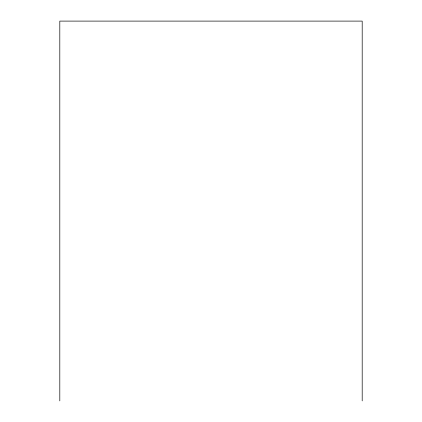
<?xml version="1.0" encoding="UTF-8"?>
<svg xmlns="http://www.w3.org/2000/svg" width="422" height="422" viewBox="0 0 422 422"><rect width="100%" height="100%" fill="white"/><g stroke="black" fill="none" stroke-linecap="round" stroke-linejoin="round"><path stroke-width="0.63" d="M362.192 400.9L362.192 21.1L59.808 21.1L59.808 400.9"/></g></svg>
